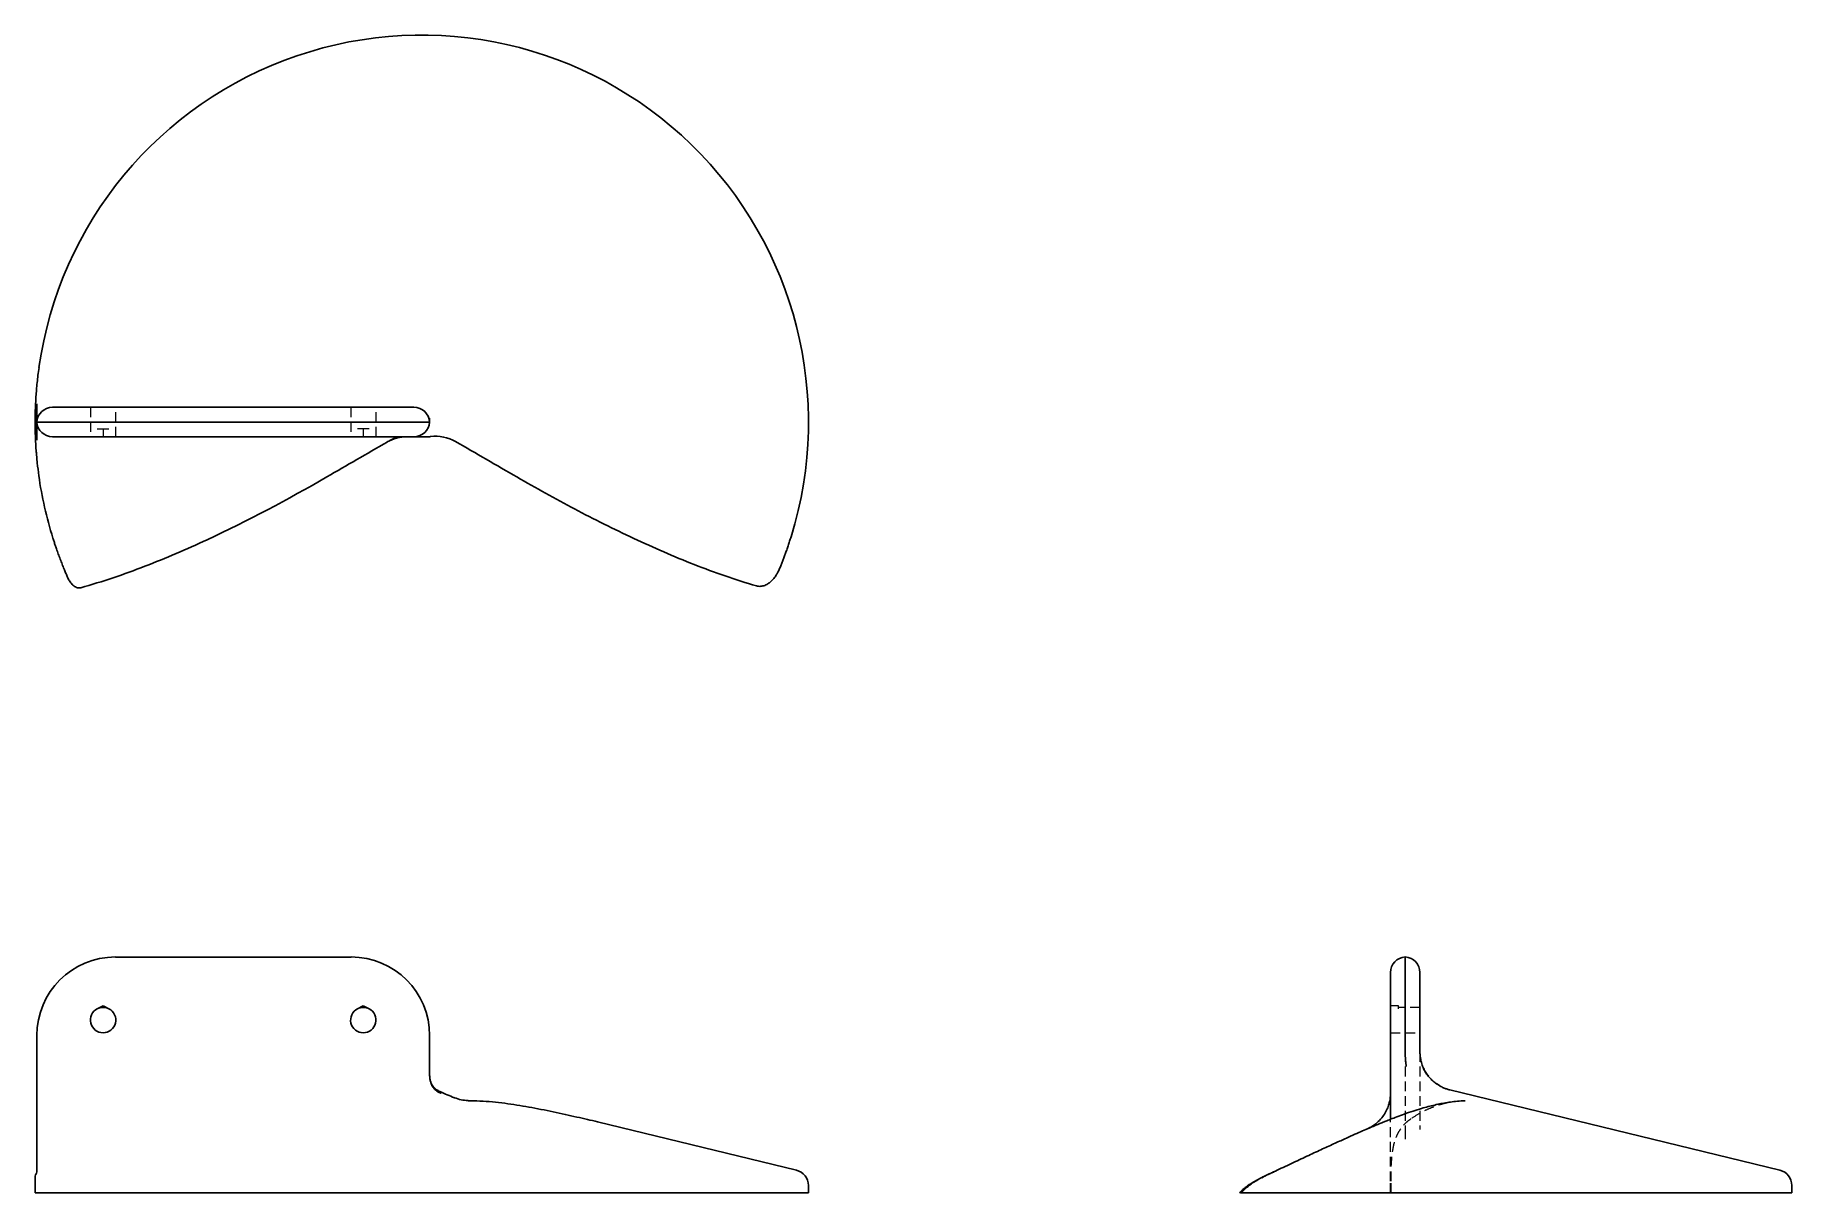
# Model space of a CAD drawing. Header units: millimetres. Extents: x 33 to 260, y 46 to 195.
import ezdxf

# ---------------------------------------------------------------- set-up
doc = ezdxf.new("R2010")
doc.units = ezdxf.units.MM
doc.linetypes.add('HIDDEN', pattern=[1.905, 1.27, -0.635])

msp = doc.modelspace()

# ---------------------------------------------------------------- linework, layer by layer
at = {"color": 7, "linetype": 'Continuous', "lineweight": 25}
for p, q in [((35.33, 147.01), (43.46, 147.01)), ((43.46, 147.01), (73.91, 147.01)), ((73.91, 147.01), (82.03, 147.01)), ((43.46, 145.11), (33.31, 145.11)), ((43.46, 143.2), (35.33, 143.2)), ((73.91, 145.11), (43.46, 145.11)), ((73.91, 143.2), (43.46, 143.2)), ((84.06, 145.11), (73.91, 145.11)), ((82.03, 143.2), (73.91, 143.2)), ((73.91, 76.03), (43.46, 76.03)), ((210.11, 65.89), (210.11, 76.03)), ((208.2, 65.89), (208.2, 74.01)), ((212.01, 74.01), (212.01, 65.89)), ((41.12, 69.35), (41.87, 69.73)), ((41.87, 69.73), (42.62, 69.35)), ((75.49, 69.73), (74.75, 69.35)), ((76.24, 69.35), (75.49, 69.73)), ((33.31, 65.89), (33.31, 53.77)), ((84.06, 63.78), (84.06, 65.89)), ((208.2, 60.64), (208.2, 65.89)), ((210.11, 63.78), (210.11, 65.89)), ((212.01, 65.89), (212.01, 63.78)), ((84.06, 61.9), (84.06, 60.64)), ((214.23, 59.6), (214.14, 59.67)), ((214.15, 59.68), (214.59, 59.4)), ((87.27, 57.84), (87.19, 57.88)), ((258.51, 48.5), (215.86, 58.87)), ((217.84, 57.47), (217.75, 57.46)), ((131.45, 48.5), (105.75, 54.75)), ((208.2, 55.07), (208.2, 56.39)), ((33.31, 53.77), (33.3, 52.39)), ((33.09, 47.56), (33.09, 45.58)), ((37.33, 45.58), (33.09, 45.58)), ((78.57, 45.58), (70.76, 45.58)), ((81.11, 45.58), (78.57, 45.58)), ((81.11, 45.58), (83.91, 45.58)), ((84.18, 45.58), (83.91, 45.58)), ((87.41, 45.58), (84.18, 45.58)), ((87.41, 45.58), (95.33, 45.58)), ((133, 45.58), (129.38, 45.58)), ((133, 45.58), (133, 46.53)), ((188.8, 45.58), (188.72, 45.58)), ((191.11, 47.31), (190.56, 46.99)), ((191.33, 47.44), (191.11, 47.31)), ((260.06, 45.58), (191.43, 45.58)), ((191.58, 47.51), (191.75, 47.6)), ((260.06, 45.58), (260.06, 46.53))]:
    msp.add_line(p, q, dxfattribs=at)
at = {"color": 7, "linetype": 'HIDDEN', "lineweight": 18}
for p, q in [((40.23, 147.01), (40.23, 143.2)), ((43.51, 143.2), (43.51, 147.01)), ((73.86, 147.01), (73.86, 143.2)), ((77.13, 143.2), (77.13, 147.01)), ((41.12, 144.22), (41.87, 144.22)), ((41.87, 144.22), (41.87, 143.2)), ((41.87, 144.22), (42.62, 144.22)), ((75.49, 144.22), (74.75, 144.22)), ((75.49, 144.22), (75.49, 143.2)), ((76.24, 144.22), (75.49, 144.22)), ((209.22, 69.73), (208.2, 69.73)), ((209.22, 69.35), (209.22, 69.73)), ((212.01, 69.53), (209.22, 69.53)), ((208.2, 66.25), (212.01, 66.25)), ((210.11, 63.78), (210.11, 53.77)), ((205.12, 53.79), (204.47, 53.51)), ((210.11, 53.77), (210.11, 52.39)), ((190.56, 46.99), (190.06, 46.69)), ((191.13, 47.29), (190.86, 47.14)), ((208.2, 45.58), (208.2, 47.07)), ((208.27, 45.58), (208.27, 47.07))]:
    msp.add_line(p, q, dxfattribs=at)
at = {"color": 7, "linetype": 'Continuous', "lineweight": 25}
for centre, radius, start, end in [((83.04, 145.11), 49.96, 342.7469, 171.9124), ((35.33, 144.98), 2.03, 90, 176.4167), ((82.03, 144.98), 2.03, 3.5833, 90), ((35.33, 145.23), 2.03, 183.5833, 270), ((81.11, 138.13), 5.08, 90, 120), ((82.03, 145.23), 2.03, 270, 356.4167), ((83.91, 145.23), 2.03, 270, 277.7504), ((84.87, 138.19), 5.08, 60, 97.7504), ((83.04, 145.11), 49.96, 187.9747, 197.4466), ((43.46, 65.89), 10.15, 90, 180), ((73.91, 65.89), 10.15, 0, 90), ((210.23, 74.01), 2.03, 93.5833, 180), ((209.98, 74.01), 2.03, 0, 86.4167), ((41.87, 67.89), 1.64, 117.1573, 62.8427), ((41.87, 67.89), 1.64, 62.8427, 117.1573), ((75.49, 67.89), 1.64, 117.1573, 62.8427), ((75.49, 67.89), 1.64, 62.8427, 117.1573), ((130.97, 46.53), 2.03, 0, 76.328), ((258.03, 46.53), 2.03, 0, 76.328)]:
    msp.add_arc(centre, radius, start, end, dxfattribs=at)
for points, knots in [([(33.2, 148.39), (33.22, 148.67), (33.24, 148.96), (33.29, 149.56), (33.32, 149.88), (33.41, 150.83), (33.49, 151.47), (33.59, 152.13)], [0, 0, 0, 0, 0.25, 0.25, 0.5, 0.5, 1, 1, 1, 1]), ([(33.09, 145.11), (33.09, 145.5), (33.09, 145.9), (33.11, 146.69), (33.13, 147.09), (33.15, 147.48)], [0.005949955, 0.005949955, 0.005949955, 0.005949955, 0.008925307, 0.008925307, 0.011900659, 0.011900659, 0.011900659, 0.011900659]), ([(33.3, 145.11), (33.3, 145.18), (33.3, 145.28), (33.3, 145.56), (33.3, 145.73), (33.3, 146.12), (33.3, 146.34), (33.3, 146.85), (33.3, 147.13), (33.3, 147.44)], [0, 0, 0, 0, 0.25, 0.25, 0.5, 0.5, 0.75, 0.75, 1, 1, 1, 1]), ([(33.15, 142.73), (33.13, 143.12), (33.11, 143.52), (33.09, 144.31), (33.09, 144.71), (33.09, 145.11)], [0, 0, 0, 0, 0.002974978, 0.002974978, 0.005949955, 0.005949955, 0.005949955, 0.005949955]), ([(33.3, 142.78), (33.3, 143.08), (33.3, 143.36), (33.3, 143.87), (33.3, 144.09), (33.3, 144.48), (33.3, 144.65), (33.3, 144.93), (33.3, 145.03), (33.3, 145.11)], [0, 0, 0, 0, 0.25, 0.25, 0.5, 0.5, 0.75, 0.75, 1, 1, 1, 1]), ([(78.86, 142.68), (78.93, 142.72), (79.02, 142.78), (79.18, 142.87), (79.28, 142.92), (79.34, 142.94), (79.39, 142.96), (79.44, 142.98), (79.51, 143), (79.68, 143.04), (79.93, 143.09), (80.23, 143.13), (80.37, 143.15), (80.45, 143.16)], [0, 0, 0, 0, 0.300954, 0.392098, 0.426154, 0.441497, 0.456435, 0.471638, 0.487772, 0.524955, 0.629108, 0.784415, 1, 1, 1, 1]), ([(82.95, 143.2), (82.8, 143.2), (82.67, 143.2), (82.44, 143.2), (82.34, 143.2), (82.11, 143.2), (82.03, 143.2), (82.03, 143.2)], [0, 0, 0, 0, 0.25, 0.25, 0.5, 0.5, 1, 1, 1, 1]), ([(83.91, 143.2), (83.91, 143.2), (83.84, 143.2), (83.64, 143.2), (83.56, 143.2), (83.4, 143.2), (83.35, 143.2), (83.25, 143.2), (83.21, 143.2), (83.13, 143.2), (83.09, 143.2), (83.04, 143.2)], [0, 0, 0, 0, 0.5, 0.5, 0.75, 0.75, 0.875, 0.875, 0.9375, 0.9375, 1, 1, 1, 1]), ([(33.15, 142.6), (33.15, 142.6), (33.15, 142.6), (33.15, 142.61), (33.15, 142.65), (33.15, 142.69), (33.15, 142.73)], [0, 0, 0, 0, 0.0000335276, 0.0000335276, 0.0000335276, 0.0003367191, 0.0003367191, 0.0003367191, 0.0003367191]), ([(33.37, 139.83), (33.34, 140.09), (33.31, 140.36), (33.28, 140.77), (33.27, 140.91), (33.25, 141.11), (33.24, 141.18), (33.23, 141.32), (33.23, 141.39), (33.22, 141.45)], [0, 0, 0, 0, 0.002071906, 0.002071906, 0.003107859, 0.003107859, 0.003625836, 0.003625836, 0.004143813, 0.004143813, 0.004143813, 0.004143813]), ([(78.57, 142.52), (77.26, 141.76), (75.95, 141.01), (73.35, 139.51), (72.06, 138.76), (70.76, 138.01)], [0, 0, 0, 0, 0.5, 0.5, 1, 1, 1, 1]), ([(95.33, 138.01), (94.01, 138.77), (92.7, 139.53), (90.06, 141.06), (88.74, 141.82), (87.41, 142.59)], [0, 0, 0, 0, 0.5, 0.5, 1, 1, 1, 1]), ([(70.76, 138.01), (65.72, 135.1), (60.58, 132.36), (52.66, 128.68), (49.98, 127.53), (45.91, 125.95), (44.54, 125.46), (41.78, 124.53), (40.39, 124.1), (38.98, 123.72)], [0, 0, 0, 0, 0.5, 0.5, 0.75, 0.75, 0.875, 0.875, 1, 1, 1, 1]), ([(126.3, 123.94), (124.93, 124.33), (123.58, 124.77), (120.89, 125.69), (119.56, 126.19), (115.6, 127.74), (113, 128.88), (107.85, 131.28), (105.31, 132.56), (100.28, 135.21), (97.79, 136.59), (95.33, 138.01)], [0, 0, 0, 0, 0.125, 0.125, 0.25, 0.25, 0.5, 0.5, 0.75, 0.75, 1, 1, 1, 1]), ([(37.33, 124.95), (37.3, 125.03), (37.23, 125.18), (37.13, 125.41), (37.03, 125.64), (36.93, 125.88), (36.78, 126.25), (36.58, 126.75), (36.33, 127.4), (36.08, 128.06), (35.87, 128.67), (35.69, 129.2), (35.53, 129.66), (35.44, 129.97), (35.39, 130.13)], [0, 0, 0, 0, 0.0500432, 0.1000619, 0.1501005, 0.2002035, 0.2504151, 0.3756629, 0.5011304, 0.6256151, 0.7502284, 0.8335216, 0.9167138, 1, 1, 1, 1]), ([(130.75, 130.29), (130.72, 130.19), (130.66, 130), (130.57, 129.71), (130.48, 129.43), (130.38, 129.14), (130.29, 128.86), (130.19, 128.58), (130.06, 128.23), (129.91, 127.82), (129.74, 127.34), (129.56, 126.88), (129.44, 126.58), (129.38, 126.43)], [0, 0, 0, 0, 0.071411, 0.142629, 0.213728, 0.284783, 0.355867, 0.427053, 0.498417, 0.624353, 0.749653, 0.874731, 1, 1, 1, 1]), ([(38.98, 123.72), (38.8, 123.67), (38.61, 123.69), (38.26, 123.82), (38.1, 123.93), (37.82, 124.17), (37.71, 124.31), (37.5, 124.62), (37.41, 124.78), (37.33, 124.95)], [0, 0, 0, 0, 0.25, 0.25, 0.5, 0.5, 0.75, 0.75, 1, 1, 1, 1]), ([(129.38, 126.43), (129.24, 126.1), (129.09, 125.78), (128.82, 125.32), (128.72, 125.17), (128.5, 124.89), (128.39, 124.75), (128.13, 124.5), (127.99, 124.38), (127.7, 124.18), (127.54, 124.09), (127.2, 123.95), (127.02, 123.91), (126.66, 123.88), (126.48, 123.89), (126.3, 123.94)], [0, 0, 0, 0, 0.25, 0.25, 0.375, 0.375, 0.5, 0.5, 0.625, 0.625, 0.75, 0.75, 0.875, 0.875, 1, 1, 1, 1]), ([(84.06, 61.9), (84.06, 62.02), (84.06, 62.28), (84.06, 62.65), (84.06, 63.03), (84.06, 63.41), (84.06, 63.66), (84.06, 63.78)], [0, 0, 0, 0, 0.201437, 0.402013, 0.60187, 0.801151, 1, 1, 1, 1]), ([(210.23, 61.9), (210.22, 62.02), (210.18, 62.28), (210.15, 62.65), (210.12, 63.03), (210.11, 63.41), (210.11, 63.66), (210.11, 63.78)], [0, 0, 0, 0, 0.201437, 0.402013, 0.60187, 0.801151, 1, 1, 1, 1]), ([(212.01, 63.78), (212.01, 63.71), (212.01, 63.58), (212.02, 63.36), (212.05, 63.15), (212.08, 62.92), (212.13, 62.67), (212.2, 62.38), (212.31, 62.03), (212.41, 61.8), (212.47, 61.67)], [0, 0, 0, 0, 0.094102, 0.191289, 0.291575, 0.394958, 0.501428, 0.647392, 0.813479, 1, 1, 1, 1]), ([(214.14, 59.67), (213.99, 59.79), (213.66, 60.02), (213.2, 60.5), (212.76, 61.05), (212.55, 61.46), (212.44, 61.66)], [0, 0, 0, 0, 0.232935, 0.498512, 0.753253, 1, 1, 1, 1]), ([(212.47, 61.67), (212.56, 61.48), (212.74, 61.11), (212.99, 60.8), (213.1, 60.64)], [0, 0, 0, 0, 0.511556, 1, 1, 1, 1]), ([(85.56, 58.42), (85.53, 58.43), (85.47, 58.45), (85.37, 58.5), (85.21, 58.57), (84.99, 58.71), (84.71, 58.95), (84.45, 59.26), (84.27, 59.6), (84.17, 59.93), (84.11, 60.18), (84.08, 60.4), (84.06, 60.61), (84.06, 60.76), (84.06, 60.83)], [0, 0, 0, 0, 0.047484, 0.095319, 0.143498, 0.289687, 0.426634, 0.574506, 0.712595, 0.784959, 0.85653, 0.903846, 0.951646, 1, 1, 1, 1]), ([(85.37, 58.67), (85.23, 58.74), (84.95, 58.89), (84.59, 59.2), (84.35, 59.52), (84.19, 59.89), (84.13, 60.15), (84.1, 60.28)], [0, 0, 0, 0, 0.239673, 0.486661, 0.740622, 0.868864, 1, 1, 1, 1]), ([(208.2, 56.62), (208.2, 56.94), (208.2, 57.26), (208.2, 57.92), (208.2, 58.25), (208.2, 59.26), (208.2, 59.94), (208.2, 60.64)], [0, 0, 0, 0, 0.25, 0.25, 0.5, 0.5, 1, 1, 1, 1]), ([(215.88, 58.87), (215.74, 58.91), (215.45, 58.98), (215.02, 59.16), (214.73, 59.29), (214.6, 59.38), (214.58, 59.39)], [0, 0, 0, 0, 0.29679, 0.607591, 0.955784, 1, 1, 1, 1]), ([(87.25, 57.86), (86.95, 57.98), (86.35, 58.22), (85.69, 58.52), (85.36, 58.67)], [0, 0, 0, 0, 0.502099, 1, 1, 1, 1]), ([(89.02, 57.5), (88.72, 57.52), (88.12, 57.56), (87.55, 57.76), (87.27, 57.86)], [0, 0, 0, 0, 0.5090369, 1, 1, 1, 1]), ([(105.75, 54.75), (105.32, 54.85), (104.4, 55.07), (103, 55.38), (101.51, 55.71), (100.01, 56.04), (98.45, 56.36), (96.38, 56.76), (93.77, 57.16), (91.15, 57.45), (89.53, 57.46), (89.02, 57.46)], [0, 0, 0, 0, 0.071287, 0.149972, 0.237415, 0.333831, 0.430935, 0.527142, 0.718089, 0.911298, 1, 1, 1, 1]), ([(217.84, 57.47), (217.66, 57.47), (217.17, 57.45), (216.4, 57.36), (215.54, 57.24), (214.72, 57.1), (213.9, 56.92), (213.06, 56.72), (212.12, 56.45), (211.09, 56.13), (210.03, 55.77), (209.07, 55.41), (208.27, 55.1), (207.65, 54.86), (207.16, 54.66), (206.68, 54.46), (206.1, 54.22), (205.38, 53.91), (204.54, 53.55), (203.56, 53.12), (202.38, 52.59), (200.99, 51.96), (199.37, 51.22), (197.58, 50.39), (195.62, 49.47), (193.65, 48.54), (192.34, 47.92), (191.73, 47.63)], [0, 0, 0, 0, 0.014592, 0.0415617, 0.0656255, 0.0901105, 0.114963, 0.1412214, 0.1695932, 0.2081501, 0.2485769, 0.2840346, 0.3138179, 0.3381489, 0.3539991, 0.371529, 0.3947872, 0.4237245, 0.4582943, 0.4984633, 0.544214, 0.6046198, 0.672593, 0.7481408, 0.8312736, 0.9220047, 1, 1, 1, 1]), ([(208.2, 58.35), (208.2, 58.2), (208.19, 57.89), (208.1, 57.34), (207.92, 56.73), (207.63, 56.07), (207.21, 55.4), (206.64, 54.77), (205.95, 54.21), (205.4, 53.94), (205.12, 53.8)], [0, 0, 0, 0, 0.111257, 0.22483, 0.34222, 0.464502, 0.592124, 0.724768, 0.861323, 1, 1, 1, 1]), ([(33.3, 48.24), (33.3, 48.51), (33.3, 48.81), (33.3, 49.44), (33.3, 49.78), (33.3, 50.48), (33.3, 50.84), (33.3, 51.61), (33.3, 52), (33.3, 52.39)], [0, 0, 0, 0, 0.25, 0.25, 0.5, 0.5, 0.75, 0.75, 1, 1, 1, 1]), ([(193.21, 48.33), (193.04, 48.25), (192.42, 47.96), (191.8, 47.66), (191.34, 47.44)], [0, 0, 0, 0, 0.264187, 1, 1, 1, 1]), ([(38.98, 45.58), (38.8, 45.58), (38.61, 45.58), (38.26, 45.58), (38.1, 45.58), (37.82, 45.58), (37.71, 45.58), (37.5, 45.58), (37.41, 45.58), (37.33, 45.58)], [0, 0, 0, 0, 0.25, 0.25, 0.5, 0.5, 0.75, 0.75, 1, 1, 1, 1]), ([(70.76, 45.58), (65.72, 45.58), (60.58, 45.58), (52.66, 45.58), (49.98, 45.58), (45.91, 45.58), (44.54, 45.58), (41.78, 45.58), (40.39, 45.58), (38.98, 45.58)], [0, 0, 0, 0, 0.5, 0.5, 0.75, 0.75, 0.875, 0.875, 1, 1, 1, 1]), ([(126.3, 45.58), (124.93, 45.58), (123.58, 45.58), (120.89, 45.58), (119.56, 45.58), (115.6, 45.58), (113, 45.58), (107.85, 45.58), (105.31, 45.58), (100.28, 45.58), (97.79, 45.58), (95.33, 45.58)], [0, 0, 0, 0, 0.125, 0.125, 0.25, 0.25, 0.5, 0.5, 0.75, 0.75, 1, 1, 1, 1]), ([(129.38, 45.58), (129.24, 45.58), (129.09, 45.58), (128.82, 45.58), (128.72, 45.58), (128.5, 45.58), (128.39, 45.58), (128.13, 45.58), (127.99, 45.58), (127.7, 45.58), (127.54, 45.58), (127.2, 45.58), (127.02, 45.58), (126.66, 45.58), (126.48, 45.58), (126.3, 45.58)], [0, 0, 0, 0, 0.25, 0.25, 0.375, 0.375, 0.5, 0.5, 0.625, 0.625, 0.75, 0.75, 0.875, 0.875, 1, 1, 1, 1]), ([(190.06, 46.69), (190.01, 46.66), (189.5, 46.37), (189.08, 45.95), (188.71, 45.58)], [0, 0, 0, 0, 0.1096829, 1, 1, 1, 1]), ([(190.86, 47.14), (190.62, 47.02), (189.83, 46.63), (189.18, 46.01), (188.72, 45.58)], [0, 0, 0, 0, 0.3031035, 1, 1, 1, 1]), ([(191.72, 47.62), (191.51, 47.52), (191.05, 47.28), (190.34, 46.83), (189.6, 46.27), (189.14, 45.81), (188.91, 45.58)], [0, 0, 0, 0, 0.194117, 0.43308, 0.719492, 1, 1, 1, 1]), ([(191.43, 45.58), (191.12, 45.58), (190.49, 45.58), (189.66, 45.58), (189.13, 45.58), (188.9, 45.58), (188.91, 45.58), (188.91, 45.58)], [0, 0, 0, 0, 0.271502, 0.551612, 0.810962, 0.973195, 1, 1, 1, 1])]:
    msp.add_open_spline(points, degree=3, knots=knots, dxfattribs=at)
for points in [[(33.15, 147.48), (33.16, 147.79), (33.18, 148.09), (33.2, 148.39)], [(84.06, 145.62), (84.06, 145.46), (84.06, 145.33), (84.06, 145.23)], [(83.04, 143.2), (83.01, 143.2), (82.99, 143.2), (82.95, 143.2)], [(33.22, 141.45), (33.19, 141.83), (33.17, 142.21), (33.15, 142.6)], [(33.57, 138.17), (33.49, 138.74), (33.43, 139.29), (33.37, 139.83)], [(208.2, 56.39), (208.2, 56.47), (208.2, 56.54), (208.2, 56.62)], [(33.29, 48.2), (33.23, 48.1), (33.12, 47.9), (33.1, 47.68), (33.09, 47.56)]]:
    msp.add_open_spline(points, degree=3, dxfattribs=at)
at = {"color": 7, "linetype": 'HIDDEN', "lineweight": 18}
for points, knots in [([(212.01, 63.78), (212.01, 63.71), (212.01, 63.44), (212.01, 62.93), (212.01, 62.75), (212.01, 62.36), (212.01, 62.16), (212.01, 61.53), (212.01, 61.1), (212.01, 60.21), (212.01, 59.76), (212.01, 58.4), (212.01, 57.48), (212.01, 55.63), (212.01, 54.7), (212.01, 53.77)], [0, 0, 0, 0, 0.125, 0.125, 0.1875, 0.1875, 0.25, 0.25, 0.375, 0.375, 0.5, 0.5, 0.75, 0.75, 1, 1, 1, 1]), ([(213.1, 60.64), (213.08, 60.66), (213.02, 60.73), (212.95, 60.82), (212.86, 60.93), (212.81, 60.99), (212.79, 61.04), (212.76, 61.07), (212.74, 61.11), (212.71, 61.16), (212.68, 61.22), (212.63, 61.31), (212.58, 61.42), (212.55, 61.49), (212.53, 61.53)], [0, 0, 0, 0, 0.130361, 0.372812, 0.460663, 0.495124, 0.524543, 0.538357, 0.552298, 0.583078, 0.621835, 0.671943, 0.814685, 1, 1, 1, 1]), ([(211, 55.26), (211.41, 55.52), (212.16, 55.99), (213.29, 56.52), (214.29, 56.89), (215.13, 57.14), (215.86, 57.31), (216.53, 57.4), (217.17, 57.45), (217.55, 57.47), (217.74, 57.48)], [0, 0, 0, 0, 0.194627, 0.363369, 0.507158, 0.625544, 0.720473, 0.81067, 0.902797, 1, 1, 1, 1]), ([(208.2, 47.07), (208.2, 47.95), (208.2, 49.7), (208.2, 51.9), (208.2, 53.68), (208.2, 54.6), (208.2, 55.06), (208.2, 55.07)], [0, 0, 0, 0, 0.326822, 0.653603, 0.824795, 0.995837, 1, 1, 1, 1]), ([(208.27, 47.07), (208.27, 47.54), (208.27, 48.37), (208.32, 49.41), (208.39, 50.24), (208.48, 50.97), (208.59, 51.59), (208.7, 52.02), (208.78, 52.27), (208.85, 52.49), (208.97, 52.83), (209.19, 53.31), (209.55, 53.92), (210.01, 54.47), (210.52, 54.92), (210.84, 55.14), (211, 55.26)], [0, 0, 0, 0, 0.143167, 0.248384, 0.319639, 0.403442, 0.498164, 0.539138, 0.571704, 0.596726, 0.635301, 0.698169, 0.782042, 0.882072, 0.938155, 1, 1, 1, 1])]:
    msp.add_open_spline(points, degree=3, knots=knots, dxfattribs=at)

doc.saveas('drawing.dxf')
